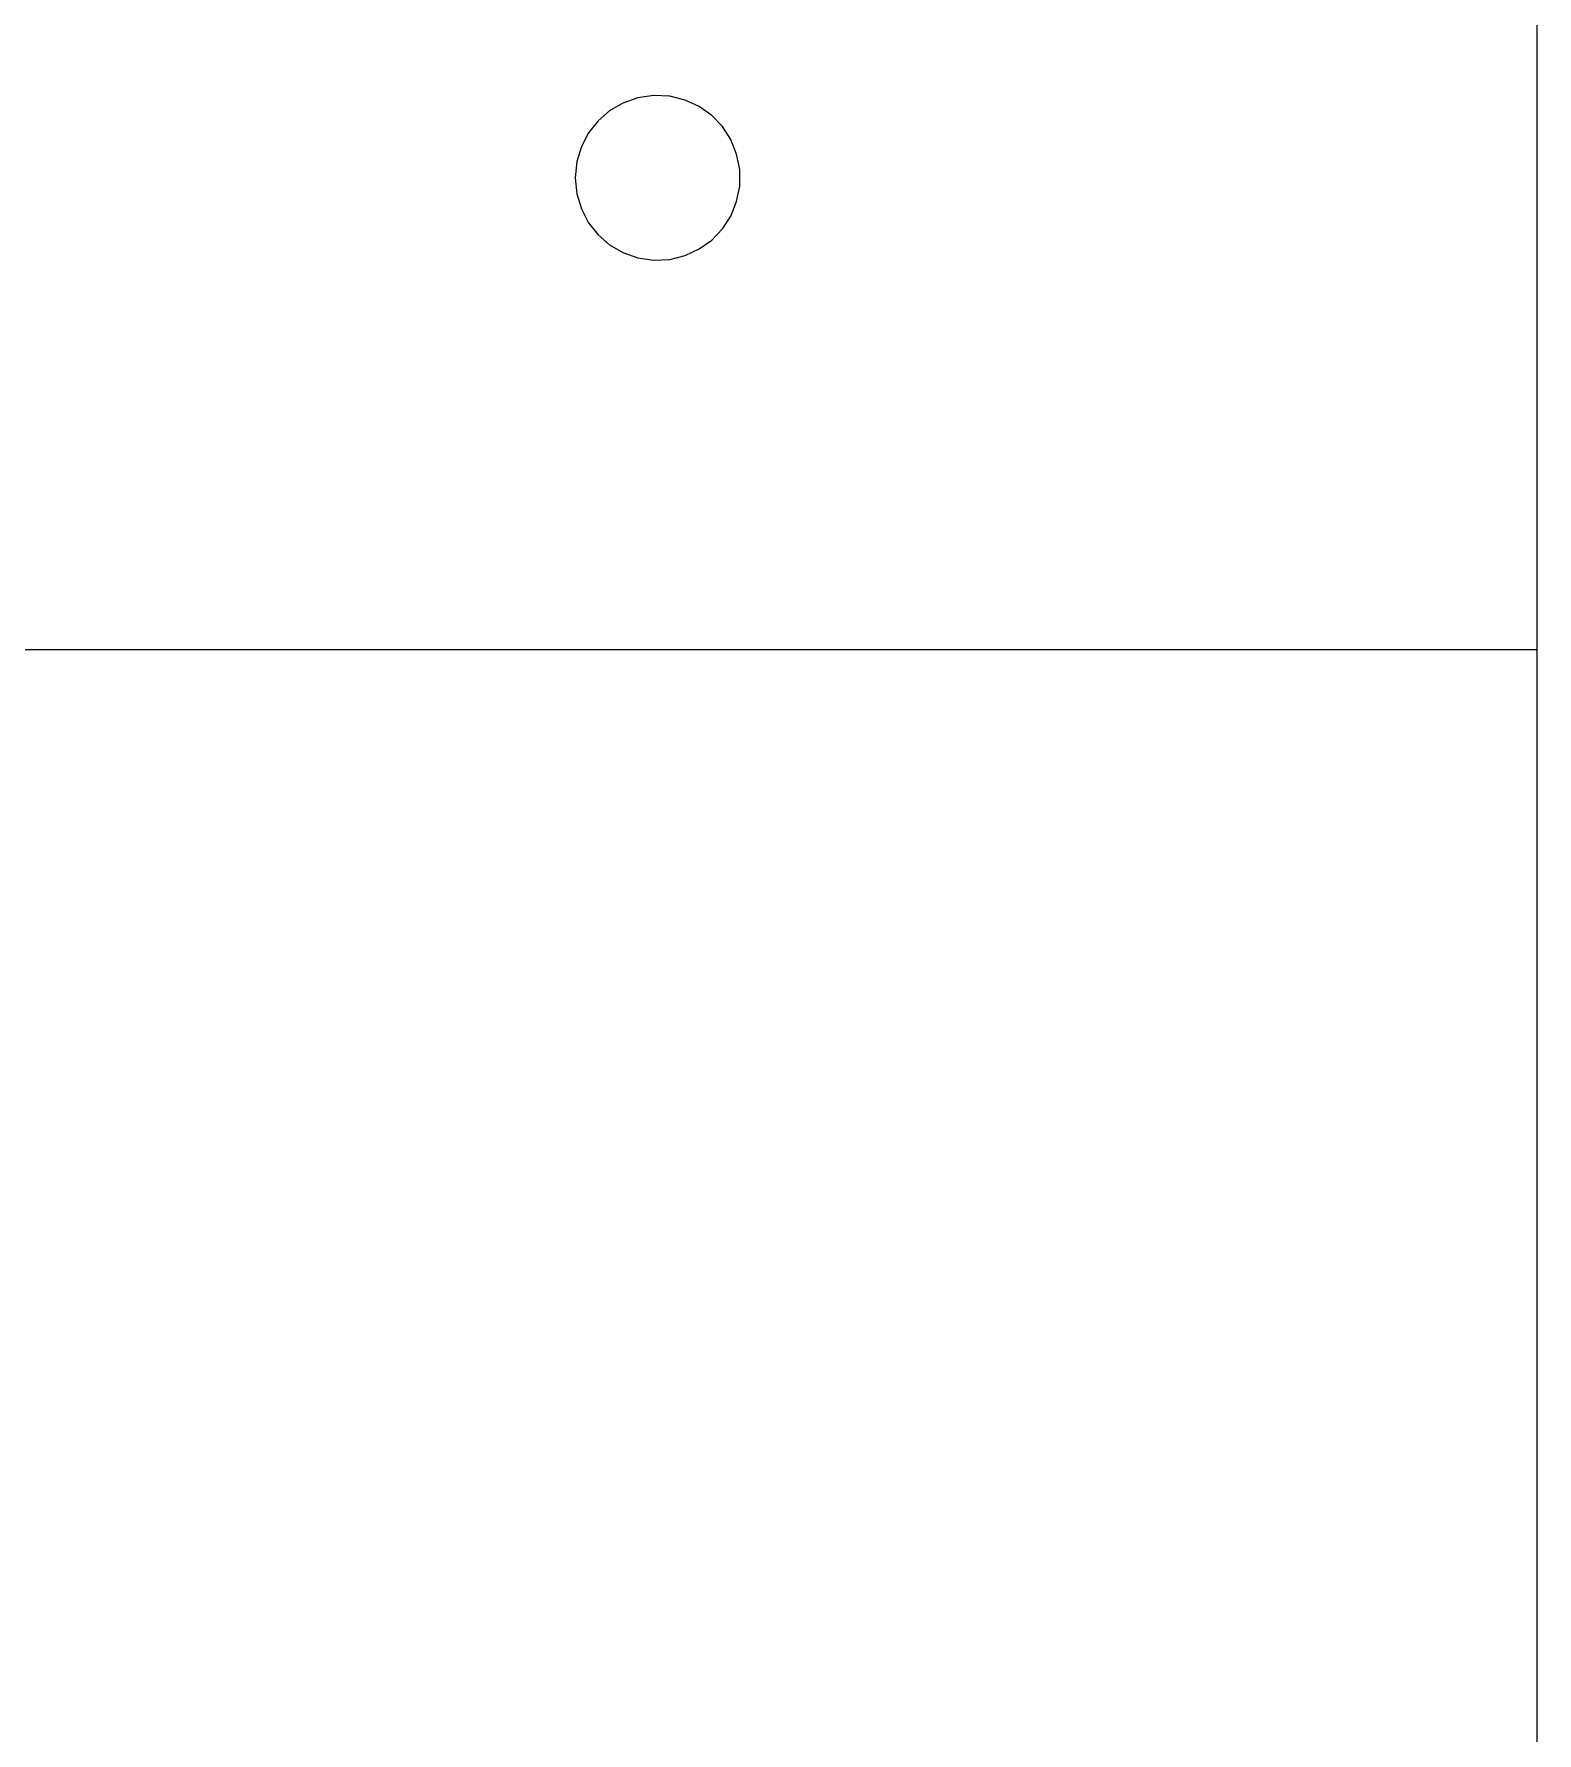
# Model space of a CAD drawing. Header units: metres. Extents: x 1885 to 2636, y 491 to 906.
# Drawn here: x 2131.49 to 2158.84, y 687.35 to 718.27 of the extents above; entities that cross this region are included whole.
import ezdxf

# ---------------------------------------------------------------- set-up
doc = ezdxf.new("R2010")
doc.units = ezdxf.units.M

msp = doc.modelspace()

# ---------------------------------------------------------------- linework, layer by layer
at = {"layer": 'COMPONENT1'}
for p, q in [((2158.837, 707.062), (2158.837, 719.444)), ((2142.473, 717.104), (2142.204, 717.009)), ((2142.762, 717.146), (2142.473, 717.104)), ((2143.058, 717.132), (2142.762, 717.146)), ((2143.338, 717.062), (2143.058, 717.132)), ((2143.594, 716.943), (2143.338, 717.062)), ((2141.962, 716.867), (2141.752, 716.684)), ((2142.204, 717.009), (2141.962, 716.867)), ((2143.821, 716.78), (2143.594, 716.943)), ((2144.013, 716.579), (2143.821, 716.78)), ((2141.578, 716.465), (2141.448, 716.216)), ((2141.752, 716.684), (2141.578, 716.465)), ((2144.166, 716.344), (2144.013, 716.579)), ((2141.448, 716.216), (2141.365, 715.942)), ((2144.273, 716.081), (2144.166, 716.344)), ((2141.365, 715.942), (2141.337, 715.648)), ((2144.329, 715.797), (2144.273, 716.081)), ((2141.337, 715.648), (2141.365, 715.355)), ((2144.273, 715.215), (2144.329, 715.499)), ((2144.329, 715.499), (2144.329, 715.797)), ((2141.365, 715.355), (2141.448, 715.081)), ((2144.166, 714.953), (2144.273, 715.215)), ((2141.448, 715.081), (2141.578, 714.831)), ((2144.013, 714.718), (2144.166, 714.953)), ((2141.578, 714.831), (2141.752, 714.612)), ((2141.752, 714.612), (2141.962, 714.429)), ((2143.821, 714.516), (2144.013, 714.718)), ((2141.962, 714.429), (2142.204, 714.288)), ((2142.204, 714.288), (2142.473, 714.193)), ((2143.338, 714.234), (2143.594, 714.353)), ((2143.594, 714.353), (2143.821, 714.516)), ((2142.473, 714.193), (2142.762, 714.15)), ((2142.762, 714.15), (2143.058, 714.164)), ((2143.058, 714.164), (2143.338, 714.234)), ((2128.837, 707.062), (2158.837, 707.062)), ((2158.837, 681.062), (2158.837, 707.062))]:
    msp.add_line(p, q, dxfattribs=at)

doc.saveas('drawing.dxf')
